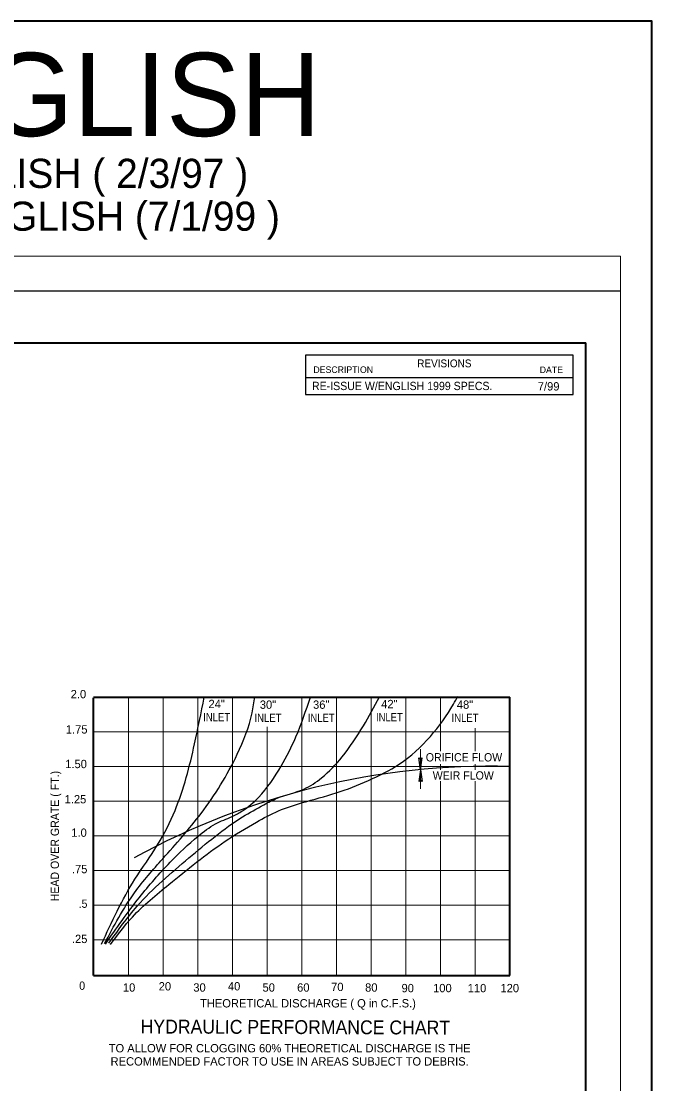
# Model space of a CAD drawing. Extents: x -394 to -24, y 146 to 415.
# Drawn here: x -115.3 to -24.4, y 262.2 to 415.4 of the extents above; entities that cross this region are included whole.
import ezdxf
from ezdxf.enums import TextEntityAlignment as Align

# ---------------------------------------------------------------- set-up
doc = ezdxf.new("R2010")
doc.units = 0
doc.header["$LTSCALE"] = 0.48
doc.layers.add('1', color=7, linetype='Continuous', lineweight=13)
doc.layers.add('25', color=7, linetype='Continuous', lineweight=25)

msp = doc.modelspace()

# ---------------------------------------------------------------- linework, layer by layer
at = {"layer": '1'}
for p, q in [((-388.924, 381.5337), (-28.924, 381.5337)), ((-28.924, 151.5337), (-28.924, 381.5337)), ((-99.8547, 277.8528), (-99.8548, 317.8528)), ((-94.8547, 277.8528), (-94.8548, 317.8528)), ((-89.8548, 277.8528), (-89.8548, 317.8528)), ((-84.8547, 277.8528), (-84.8548, 317.8528)), ((-74.8548, 277.8528), (-74.8548, 317.8528)), ((-69.8547, 277.8528), (-69.8548, 317.8528)), ((-64.8547, 277.8528), (-64.8547, 317.8528)), ((-59.8548, 277.8528), (-59.8548, 317.8528)), ((-54.8548, 310.1811), (-54.8548, 317.8528)), ((-104.8548, 312.9784), (-44.8548, 312.9784)), ((-79.8547, 277.8528), (-79.8547, 313.7063)), ((-49.8548, 310.1811), (-49.8548, 313.4796)), ((-57.7464, 307.5102), (-57.7464, 310.4863)), ((-104.8548, 307.9783), (-44.8548, 307.9784)), ((-54.8548, 307.5102), (-54.8548, 308.3115)), ((-49.8548, 307.472), (-49.8548, 308.3114)), ((-57.7464, 307.5102), (-57.7464, 304.7248)), ((-54.8547, 277.8528), (-54.8548, 305.8504)), ((-49.8548, 277.8528), (-49.8548, 305.8695)), ((-104.8548, 302.9784), (-44.8548, 302.9784)), ((-104.8548, 297.9783), (-44.8548, 297.9784)), ((-104.8548, 292.9783), (-44.8547, 292.9783)), ((-104.8548, 287.9784), (-44.8547, 287.9784)), ((-104.8548, 282.9783), (-44.8547, 282.9784))]:
    msp.add_line(p, q, dxfattribs=at)
at = {"layer": '1', "lineweight": 35}
for p, q in [((-358.9241, 369.0337), (-33.924, 369.0337)), ((-33.924, 164.0337), (-33.924, 369.0337)), ((-104.8548, 317.9783), (-44.8548, 317.9783)), ((-104.8548, 277.8528), (-104.8548, 317.8528)), ((-44.8547, 277.8528), (-44.8548, 317.9783)), ((-104.8548, 277.8528), (-44.8547, 277.8528))]:
    msp.add_line(p, q, dxfattribs=at)
at = {"layer": '1', "lineweight": 25}
for p, q in [((-57.7456, 307.5105), (-57.9796, 309.2136)), ((-57.7456, 307.5105), (-57.5116, 309.2135)), ((-57.7473, 307.5098), (-57.9812, 305.8068)), ((-57.7473, 307.5098), (-57.5132, 305.8068))]:
    msp.add_line(p, q, dxfattribs=at)
at = {"layer": '1', "lineweight": 35}
msp.add_lwpolyline([(-394.2532, 145.8963), (-24.4183, 145.8963), (-24.4183, 415.3904), (-394.2532, 415.3904)], close=True, dxfattribs=at)
at = {"layer": '1', "lineweight": 25}
for points in [[(-373.924, 156.5337), (-373.924, 376.5337), (-28.924, 376.5337)], [(-57.9796, 309.2136), (-57.7432, 309.0818), (-57.5116, 309.2135)], [(-57.5132, 305.8068), (-57.7497, 305.9386), (-57.9812, 305.8068)]]:
    msp.add_lwpolyline(points, dxfattribs=at)
msp.add_arc((-47.448, 200.7688), 107.2443, 88.61444, 118.74472, dxfattribs=at)
for points in [[(-103.726, 282.3714), (-98.8973, 291.7224), (-95.6363, 296.6803), (-93.1279, 301.6382), (-90.3059, 311.2402), (-88.9262, 317.9552)], [(-103.2871, 282.4342), (-98.96, 289.7769), (-94.8837, 294.672), (-89.3653, 301.1988), (-84.1602, 309.7339), (-82.028, 315.6959), (-81.6517, 318.018)], [(-103.1616, 282.3714), (-98.2702, 289.0865), (-93.8177, 294.17), (-89.8042, 297.9354), (-87.2957, 299.6927), (-84.9128, 300.7596), (-83.4076, 301.5754), (-81.0873, 303.5209), (-77.8263, 308.0395), (-75.6942, 312.2443), (-73.6247, 317.9552)], [(-102.66, 282.497), (-98.5837, 287.8314), (-91.1211, 294.7975), (-83.4077, 300.6968), (-80.3347, 302.454), (-78.3907, 303.3954), (-74.5654, 304.7133), (-71.9942, 306.345), (-69.0468, 309.3574), (-65.974, 313.8132), (-63.6537, 318.018)], [(-102.4092, 282.3087), (-99.2736, 286.2625), (-94.0058, 290.9692), (-85.9161, 297.1823), (-81.4009, 299.9437), (-78.2027, 301.5753), (-74.7535, 302.7678), (-69.9248, 304.1485), (-65.2214, 305.9684), (-60.8317, 308.2906), (-56.3164, 312.307), (-52.9928, 316.9512), (-52.3657, 318.0807)]]:
    msp.add_spline(points, degree=3, dxfattribs=at)
at = {"layer": '25'}
msp.add_line((-74.3033, 364.0264), (-35.7635, 364.0263), dxfattribs=at)
msp.add_lwpolyline([(-74.3033, 361.5657), (-35.7562, 361.5657), (-35.7562, 367.2808), (-74.3033, 367.2808)], close=True, dxfattribs=at)

# ---------------------------------------------------------------- texts
at = {"layer": '1'}
for s, height, p in [('1988/96 SPECS. -FINAL ENGLISH', 12, (-323.6082, 398.8357)), (' ( p.    78 )  STEEL PIPE DROP INLET - ( SPDI-1-3 )  -  FINAL ENGLISH ( 2/3/97 )', 4.2, (-287.9367, 391.3655)), ('( p. R-78E ) STEEL PIPE DROP INLET - ( SPDI-2-00E ) - FINAL ENGLISH (7/1/99 )', 4.2, (-287.4238, 385.1919)), ('7/99', 1.2, (-40.8412, 362.1656)), ('2.0', 1.2, (-108.1637, 317.7986)), ('1.75', 1.2, (-108.8637, 312.7209)), ('1.50', 1.2, (-108.9512, 307.7308)), ('1.25', 1.2, (-109.0387, 302.6531)), ('1.0', 1.2, (-108.0763, 297.838)), ('.75', 1.2, (-107.9888, 292.5852)), ('.25', 1.2, (-107.9888, 282.5173)), ('10', 1.2, (-100.6395, 275.5137)), ('20', 1.2, (-95.4775, 275.6887)), ('30', 1.2, (-90.4906, 275.5136)), ('40', 1.2, (-85.5036, 275.6887)), ('50', 1.2, (-80.5166, 275.5136)), ('60', 1.2, (-75.5296, 275.5137)), ('70', 1.2, (-70.6301, 275.6012)), ('80', 1.2, (-65.7306, 275.5136)), ('90', 1.2, (-60.4812, 275.4261)), ('100', 1.2, (-55.9316, 275.4261)), ('110', 1.2, (-50.9446, 275.4261)), ('120', 1.2, (-46.2201, 275.4261)), ('THEORETICAL DISCHARGE ( Q in C.F.S.)', 1.2, (-89.5282, 273.2374))]:
    msp.add_text(s, height=height, dxfattribs=at).set_placement(p)
at = {"layer": '1', "width": 0.95}
for s, p in [('RE-ISSUE W/ENGLISH 1999 SPECS.', (-73.3863, 362.2241)), ('ORIFICE FLOW', (-56.9815, 308.6937)), ('WEIR FLOW', (-55.9878, 306.0793)), ('.5', (-107.0264, 287.5951)), ('0', (-106.9389, 275.7763))]:
    msp.add_text(s, height=1.2, dxfattribs=at).set_placement(p)
at = {"layer": '1'}
for s, p in [('24"', (-87.1263, 316.3839)), ('30"', (-79.7292, 316.2845)), ('36"', (-72.0575, 316.2844)), ('42"', (-62.2309, 316.372)), ('48"', (-51.3305, 316.2845)), ('TO ALLOW FOR CLOGGING 60% THEORETICAL DISCHARGE IS THE', (-76.6053, 266.7607)), ('RECOMMENDED FACTOR TO USE IN AREAS SUBJECT TO DEBRIS.', (-76.6052, 264.8607))]:
    msp.add_text(s, height=1.2, dxfattribs=at).set_placement(p, align=Align.CENTER)
at = {"layer": '1', "width": 0.85}
for p in [(-87.1261, 314.4839), (-79.729, 314.3845), (-72.0574, 314.3844), (-62.2308, 314.472), (-51.3304, 314.3845)]:
    msp.add_text('INLET', height=1.2, dxfattribs=at).set_placement(p, align=Align.CENTER)
at = {"layer": '1', "width": 0.95}
for s, height, rotation, p in [('HEAD OVER GRATE ( FT.)', 1.2, 90, (-109.8509, 288.5324)), ('HYDRAULIC PERFORMANCE CHART', 2, 359.798, (-98.0911, 269.4887))]:
    msp.add_text(s, height=height, rotation=rotation, dxfattribs=at).set_placement(p)
at = {"layer": '25', "width": 0.95}
msp.add_text('REVISIONS', height=1.129, dxfattribs=at).set_placement((-58.2162, 365.5117))
at = {"layer": '25'}
for s, p in [('DESCRIPTION', (-73.1843, 364.6987)), ('DATE', (-40.5665, 364.6767))]:
    msp.add_text(s, height=0.941, dxfattribs=at).set_placement(p)

doc.saveas('drawing.dxf')
